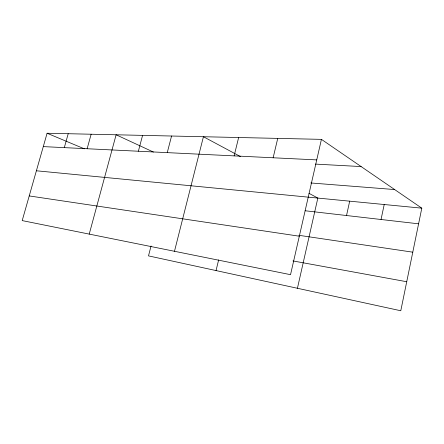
<?xml version="1.0" encoding="UTF-8"?>
<svg xmlns="http://www.w3.org/2000/svg" width="444" height="444" viewBox="0 0 444 444"><rect width="100%" height="100%" fill="white"/><g stroke="black" fill="none" stroke-linecap="round" stroke-linejoin="round"><path stroke-width="0.67" d="M321.428 139.361L290.531 274.675L22.2 220.596L47.092 133.244L321.428 139.361L421.8 208.164L400.782 310.756L148.501 255.883L151.049 246.009M381.035 219.497L384.221 204.512M346.531 215.529L349.689 201.16M297.425 288.273L317.843 198.068L309.013 193.334M273.138 157.775L277.744 138.389M216.039 270.574L218.642 259.89M234.132 155.883L238.639 137.518M174.481 251.287L203.43 136.73L240.409 156.554M167.255 152.631L171.562 136.019M138.373 151.232L142.579 135.376M89.227 234.105L116.112 134.787L153.396 152.037M87.135 148.74L91.137 134.227M64.308 147.63L68.215 133.716M43.284 146.609L316.739 159.896M315.401 164.102L361.127 166.572M310.811 182.967L394.649 189.555M36.397 170.779L421.8 208.164M305.139 210.761L418.592 223.82M298.834 235.303L412.781 252.175M29.226 195.932L299.312 236.208M292.979 260.933L406.726 281.729M47.092 133.244L84.371 148.829"/></g></svg>
